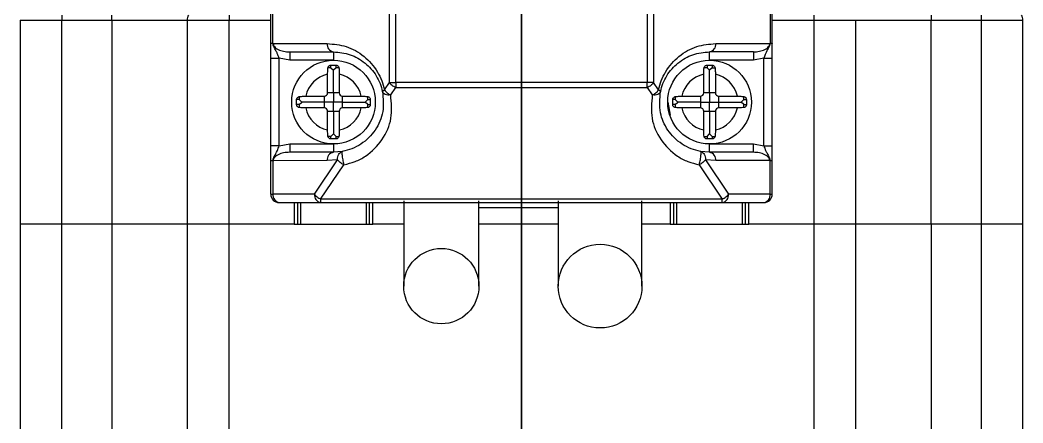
# Model space of a CAD drawing. Header units: millimetres. Extents: x 0 to 279, y 0 to 216.
# Drawn here: x 162.23 to 172.23, y 140.64 to 144.65 of the extents above; entities that cross this region are included whole.
import ezdxf

# ---------------------------------------------------------------- set-up
doc = ezdxf.new("R2010")
doc.units = ezdxf.units.MM
doc.linetypes.add('PHANTOM', pattern=[12.7, 6.35, -1.27, 1.27, -1.27, 1.27, -1.27])

msp = doc.modelspace()

# ---------------------------------------------------------------- linework, layer by layer
at = {"color": 7, "linetype": 'PHANTOM', "lineweight": 35}
msp.add_line((167.235, 159.148), (167.235, 86.867), dxfattribs=at)
at = {"color": 7, "linetype": 'Continuous', "lineweight": 25}
for p, q in [((165.918, 144.027), (165.918, 147.282)), ((165.98, 144.027), (165.98, 147.282)), ((168.489, 147.282), (168.489, 144.027)), ((168.551, 147.282), (168.551, 144.027)), ((164.735, 144.417), (164.735, 145.916)), ((164.756, 144.42), (164.756, 145.913)), ((169.713, 145.913), (169.713, 144.42)), ((169.735, 144.417), (169.735, 145.916)), ((162.235, 144.65), (162.235, 142.616)), ((162.235, 144.65), (162.651, 144.65)), ((162.651, 144.7), (162.651, 144.65)), ((162.651, 142.616), (162.651, 144.65)), ((162.651, 144.65), (163.151, 144.65)), ((163.151, 144.65), (163.151, 144.7)), ((163.151, 144.65), (163.901, 144.65)), ((163.151, 144.65), (163.151, 142.616)), ((163.901, 144.65), (163.901, 142.616)), ((163.901, 144.65), (164.318, 144.65)), ((164.318, 144.7), (164.318, 144.65)), ((164.318, 142.616), (164.318, 144.65)), ((170.151, 144.7), (170.151, 144.65)), ((170.151, 144.65), (170.151, 142.616)), ((170.151, 144.65), (170.568, 144.65)), ((170.568, 142.616), (170.568, 144.65)), ((170.568, 144.65), (171.318, 144.65)), ((171.318, 144.7), (171.318, 144.65)), ((171.318, 142.616), (171.318, 144.65)), ((171.318, 144.65), (171.818, 144.65)), ((171.818, 144.7), (171.818, 144.65)), ((171.818, 144.65), (171.818, 142.616)), ((171.818, 144.65), (172.235, 144.65)), ((172.235, 142.616), (172.235, 144.65)), ((164.758, 144.419), (164.759, 144.416)), ((164.759, 144.416), (165.298, 144.416)), ((169.171, 144.416), (169.711, 144.417)), ((164.923, 144.333), (165.36, 144.333)), ((164.923, 144.333), (164.923, 144.25)), ((165.36, 144.333), (165.36, 144.25)), ((169.547, 144.333), (169.11, 144.333)), ((169.11, 144.25), (169.11, 144.333)), ((169.547, 144.333), (169.547, 144.25)), ((164.735, 144.269), (164.818, 144.269)), ((164.735, 143.397), (164.735, 144.269)), ((164.923, 144.25), (164.818, 144.269)), ((164.818, 143.397), (164.818, 144.269)), ((165.36, 144.25), (164.923, 144.25)), ((165.335, 144.2), (165.36, 144.201)), ((165.335, 144.175), (165.335, 144.2)), ((165.36, 144.201), (165.385, 144.2)), ((165.385, 144.175), (165.385, 144.2)), ((169.085, 144.2), (169.11, 144.201)), ((169.085, 144.2), (169.085, 144.175)), ((169.547, 144.25), (169.11, 144.25)), ((169.11, 144.201), (169.135, 144.2)), ((169.135, 144.2), (169.135, 144.175)), ((169.651, 144.269), (169.547, 144.25)), ((169.651, 144.269), (169.735, 144.269)), ((169.651, 143.397), (169.651, 144.269)), ((169.735, 143.397), (169.735, 144.269)), ((165.301, 143.925), (165.301, 144.11)), ((165.335, 144.175), (165.305, 144.175)), ((165.335, 144.175), (165.36, 144.15)), ((165.385, 144.175), (165.36, 144.15)), ((165.36, 143.925), (165.36, 144.15)), ((165.414, 144.175), (165.385, 144.175)), ((165.418, 144.11), (165.418, 143.925)), ((169.051, 143.925), (169.051, 144.11)), ((169.085, 144.175), (169.055, 144.175)), ((169.11, 144.15), (169.085, 144.175)), ((169.135, 144.175), (169.11, 144.15)), ((169.11, 143.925), (169.11, 144.15)), ((169.135, 144.175), (169.164, 144.175)), ((169.168, 144.11), (169.168, 143.925)), ((165.869, 143.954), (165.918, 144.027)), ((165.918, 144.027), (165.98, 144.027)), ((165.98, 144.027), (165.98, 143.978)), ((168.489, 144.027), (165.98, 144.027)), ((168.489, 143.978), (168.489, 144.027)), ((168.551, 144.027), (168.489, 144.027)), ((168.601, 143.954), (168.551, 144.027)), ((165.36, 143.925), (165.301, 143.925)), ((165.418, 143.925), (165.36, 143.925)), ((165.93, 143.904), (165.98, 143.978)), ((165.98, 143.978), (168.489, 143.978)), ((168.489, 143.978), (168.539, 143.904)), ((169.11, 143.925), (169.051, 143.925)), ((169.168, 143.925), (169.11, 143.925)), ((164.992, 143.808), (164.992, 143.858)), ((165.018, 143.858), (164.992, 143.858)), ((165.018, 143.808), (164.992, 143.808)), ((165.018, 143.888), (165.018, 143.858)), ((165.018, 143.858), (165.043, 143.833)), ((165.018, 143.808), (165.043, 143.833)), ((165.018, 143.808), (165.018, 143.779)), ((165.268, 143.833), (165.043, 143.833)), ((165.082, 143.891), (165.268, 143.891)), ((165.268, 143.891), (165.268, 143.833)), ((165.268, 143.833), (165.268, 143.775)), ((165.451, 143.891), (165.637, 143.891)), ((165.451, 143.833), (165.451, 143.891)), ((165.451, 143.833), (165.676, 143.833)), ((165.451, 143.775), (165.451, 143.833)), ((165.701, 143.858), (165.676, 143.833)), ((165.701, 143.808), (165.676, 143.833)), ((165.701, 143.858), (165.701, 143.888)), ((165.701, 143.858), (165.727, 143.858)), ((165.701, 143.779), (165.701, 143.808)), ((165.701, 143.808), (165.727, 143.808)), ((165.727, 143.858), (165.727, 143.808)), ((168.742, 143.808), (168.742, 143.858)), ((168.768, 143.858), (168.742, 143.858)), ((168.768, 143.808), (168.742, 143.808)), ((168.768, 143.888), (168.768, 143.858)), ((168.768, 143.858), (168.793, 143.833)), ((168.768, 143.808), (168.793, 143.833)), ((168.768, 143.808), (168.768, 143.779)), ((169.018, 143.833), (168.793, 143.833)), ((168.832, 143.891), (169.018, 143.891)), ((169.018, 143.891), (169.018, 143.833)), ((169.018, 143.833), (169.018, 143.775)), ((169.201, 143.891), (169.387, 143.891)), ((169.201, 143.833), (169.201, 143.891)), ((169.201, 143.833), (169.426, 143.833)), ((169.201, 143.775), (169.201, 143.833)), ((169.451, 143.858), (169.426, 143.833)), ((169.451, 143.808), (169.426, 143.833)), ((169.451, 143.858), (169.451, 143.888)), ((169.451, 143.858), (169.477, 143.858)), ((169.451, 143.779), (169.451, 143.808)), ((169.451, 143.808), (169.477, 143.808)), ((169.477, 143.858), (169.477, 143.808)), ((165.268, 143.775), (165.082, 143.775)), ((165.301, 143.556), (165.301, 143.741)), ((165.301, 143.741), (165.36, 143.741)), ((165.36, 143.741), (165.36, 143.516)), ((165.36, 143.741), (165.418, 143.741)), ((165.418, 143.741), (165.418, 143.556)), ((165.637, 143.775), (165.451, 143.775)), ((169.018, 143.775), (168.832, 143.775)), ((169.051, 143.556), (169.051, 143.741)), ((169.051, 143.741), (169.11, 143.741)), ((169.11, 143.741), (169.11, 143.516)), ((169.11, 143.741), (169.168, 143.741)), ((169.168, 143.741), (169.168, 143.556)), ((169.387, 143.775), (169.201, 143.775)), ((165.335, 143.491), (165.36, 143.516)), ((165.36, 143.516), (165.385, 143.491)), ((169.085, 143.491), (169.11, 143.516)), ((169.135, 143.491), (169.11, 143.516)), ((164.818, 143.397), (164.923, 143.416)), ((164.923, 143.416), (164.923, 143.333)), ((164.923, 143.416), (165.36, 143.416)), ((165.335, 143.491), (165.305, 143.491)), ((165.335, 143.466), (165.335, 143.491)), ((165.36, 143.466), (165.335, 143.466)), ((165.385, 143.466), (165.36, 143.466)), ((165.36, 143.416), (165.36, 143.333)), ((165.385, 143.491), (165.414, 143.491)), ((165.385, 143.466), (165.385, 143.491)), ((169.055, 143.491), (169.085, 143.491)), ((169.085, 143.491), (169.085, 143.466)), ((169.11, 143.466), (169.085, 143.466)), ((169.135, 143.466), (169.11, 143.466)), ((169.11, 143.416), (169.547, 143.416)), ((169.11, 143.333), (169.11, 143.416)), ((169.135, 143.491), (169.164, 143.491)), ((169.135, 143.491), (169.135, 143.466)), ((169.547, 143.333), (169.547, 143.416)), ((169.547, 143.416), (169.651, 143.397)), ((164.818, 143.397), (164.735, 143.397)), ((165.36, 143.333), (164.923, 143.333)), ((165.448, 143.341), (165.36, 143.333)), ((169.11, 143.333), (169.021, 143.341)), ((169.547, 143.333), (169.11, 143.333)), ((169.651, 143.397), (169.735, 143.397)), ((164.735, 142.916), (164.735, 143.249)), ((164.756, 143.246), (164.756, 142.916)), ((165.298, 143.25), (164.758, 143.249)), ((165.17, 142.916), (165.401, 143.259)), ((165.232, 142.867), (165.463, 143.209)), ((165.401, 143.259), (165.298, 143.25)), ((169.007, 143.209), (169.237, 142.867)), ((169.068, 143.259), (169.299, 142.916)), ((169.171, 143.25), (169.068, 143.259)), ((169.71, 143.25), (169.171, 143.25)), ((169.711, 143.247), (169.71, 143.25)), ((169.713, 142.916), (169.713, 143.246)), ((169.735, 142.916), (169.735, 143.249)), ((164.735, 142.916), (164.756, 142.916)), ((165.17, 142.916), (164.756, 142.916)), ((169.713, 142.916), (169.299, 142.916)), ((169.713, 142.916), (169.735, 142.916)), ((164.818, 142.833), (165.232, 142.833)), ((165.001, 142.833), (165.001, 142.616)), ((169.237, 142.867), (165.232, 142.867)), ((165.232, 142.867), (165.232, 142.833)), ((165.232, 142.833), (169.237, 142.833)), ((165.718, 142.616), (165.718, 142.833)), ((166.06, 142.85), (166.06, 142)), ((166.81, 142), (166.81, 142.85)), ((167.601, 142.85), (167.601, 142)), ((168.435, 142), (168.435, 142.85)), ((168.751, 142.833), (168.751, 142.616)), ((169.237, 142.833), (169.237, 142.867)), ((169.237, 142.833), (169.651, 142.833)), ((169.468, 142.616), (169.468, 142.833)), ((166.81, 142.783), (167.601, 142.783)), ((162.235, 142.616), (162.235, 132.366)), ((162.651, 142.616), (162.235, 142.616)), ((162.651, 132.366), (162.651, 142.616)), ((163.151, 142.616), (162.651, 142.616)), ((163.151, 142.616), (163.151, 132.366)), ((163.901, 142.616), (163.151, 142.616)), ((163.901, 142.616), (163.901, 132.366)), ((164.318, 142.616), (163.901, 142.616)), ((164.318, 132.366), (164.318, 142.616)), ((164.968, 142.616), (164.318, 142.616)), ((164.968, 142.616), (165.001, 142.616)), ((165.001, 142.616), (165.035, 142.616)), ((165.035, 142.616), (165.685, 142.616)), ((165.685, 142.616), (165.718, 142.616)), ((165.718, 142.616), (165.751, 142.616)), ((166.06, 142.616), (165.751, 142.616)), ((167.601, 142.616), (166.81, 142.616)), ((168.718, 142.616), (168.435, 142.616)), ((168.718, 142.616), (168.751, 142.616)), ((168.751, 142.616), (168.785, 142.616)), ((168.785, 142.616), (169.435, 142.616)), ((169.435, 142.616), (169.468, 142.616)), ((169.468, 142.616), (169.501, 142.616)), ((170.151, 142.616), (169.501, 142.616)), ((170.151, 142.616), (170.151, 132.366)), ((170.568, 142.616), (170.151, 142.616)), ((170.568, 132.366), (170.568, 142.616)), ((171.318, 142.616), (170.568, 142.616)), ((171.318, 142.616), (171.318, 132.366)), ((171.818, 142.616), (171.318, 142.616)), ((171.818, 142.616), (171.818, 132.366)), ((172.235, 142.616), (171.818, 142.616)), ((172.235, 132.366), (172.235, 142.616))]:
    msp.add_line(p, q, dxfattribs=at)
at = {"color": 8, "linetype": 'Continuous', "lineweight": 25}
for p, q in [((164.318, 144.65), (164.735, 144.65)), ((169.735, 144.65), (170.151, 144.65)), ((168.693, 143.833), (168.718, 143.702)), ((164.968, 142.833), (164.968, 142.616)), ((165.035, 142.616), (165.035, 142.833)), ((165.685, 142.833), (165.685, 142.616)), ((165.751, 142.616), (165.751, 142.833)), ((168.718, 142.833), (168.718, 142.616)), ((168.785, 142.616), (168.785, 142.833)), ((169.435, 142.833), (169.435, 142.616)), ((169.501, 142.616), (169.501, 142.833))]:
    msp.add_line(p, q, dxfattribs=at)
at = {"color": 7, "linetype": 'Continuous', "lineweight": 25}
for centre, radius in [((165.36, 143.833), 0.417), ((169.11, 143.833), 0.417), ((168.018, 142), 0.417), ((166.435, 142), 0.375)]:
    msp.add_circle(centre, radius, dxfattribs=at)
for centre, radius, start, end in [((164.001, 144.65), 0.1, 150, 180), ((172.135, 144.65), 0.1, 0, 30), ((165.372, 144.407), 0.075, 172.8059, 260.27), ((169.097, 144.407), 0.075, 279.73, 7.1941), ((165.36, 143.833), 0.283, 101.8812, 168.1188), ((165.36, 143.833), 0.283, 11.8812, 78.1188), ((169.11, 143.833), 0.283, 101.8812, 168.1188), ((169.11, 143.833), 0.283, 11.8812, 78.1188), ((165.268, 143.925), 0.0333, 270, 0), ((165.451, 143.925), 0.0333, 180, 270), ((169.018, 143.925), 0.0333, 270, 0), ((169.201, 143.925), 0.0333, 180, 270), ((165.36, 143.833), 0.283, 191.8812, 258.1188), ((165.268, 143.741), 0.0333, 0, 90), ((165.36, 143.833), 0.283, 281.8812, 348.1188), ((165.451, 143.741), 0.0333, 90, 180), ((169.11, 143.833), 0.283, 191.8812, 258.1188), ((169.018, 143.741), 0.0333, 0, 90), ((169.11, 143.833), 0.283, 281.8812, 348.1188), ((169.201, 143.741), 0.0333, 90, 180), ((165.372, 143.259), 0.075, 99.73, 187.1941), ((169.097, 143.259), 0.075, 352.8059, 80.27), ((164.818, 142.916), 0.0833, 180, 270), ((164.831, 142.907), 0.075, 172.8059, 260.27), ((165.245, 142.907), 0.075, 172.8059, 260.27), ((169.224, 142.907), 0.075, 279.73, 7.1941), ((169.639, 142.907), 0.075, 279.73, 7.1941), ((169.651, 142.916), 0.0833, 270, 0)]:
    msp.add_arc(centre, radius, start, end, dxfattribs=at)
for points, knots in [([(164.735, 144.417), (164.735, 144.418), (164.736, 144.419), (164.744, 144.419), (164.752, 144.42), (164.756, 144.42)], [0, 0, 0, 0, 0.388333, 0.666405, 1, 1, 1, 1]), ([(164.735, 144.269), (164.735, 144.295), (164.735, 144.335), (164.735, 144.373), (164.735, 144.39), (164.735, 144.399), (164.735, 144.408), (164.735, 144.414), (164.735, 144.416), (164.735, 144.417), (164.735, 144.417)], [0, 0, 0, 0, 0.497705, 0.748642, 0.791452, 0.874487, 0.958919, 0.984618, 0.993517, 1, 1, 1, 1]), ([(164.758, 144.419), (164.758, 144.419), (164.757, 144.42), (164.756, 144.42), (164.756, 144.42)], [0, 0, 0, 0, 0.502367, 1, 1, 1, 1]), ([(164.818, 144.269), (164.812, 144.285), (164.803, 144.311), (164.788, 144.341), (164.777, 144.36), (164.77, 144.374), (164.765, 144.385), (164.761, 144.394), (164.758, 144.405), (164.758, 144.413), (164.758, 144.419)], [0, 0, 0, 0, 0.3078491, 0.5021482, 0.631496, 0.7234605, 0.7928729, 0.8490441, 0.8952914, 1, 1, 1, 1]), ([(164.759, 144.416), (164.76, 144.411), (164.761, 144.4), (164.771, 144.384), (164.786, 144.369), (164.817, 144.351), (164.863, 144.336), (164.902, 144.334), (164.923, 144.333)], [0, 0, 0, 0, 0.076549, 0.162094, 0.266711, 0.394253, 0.691287, 1, 1, 1, 1]), ([(165.298, 144.416), (165.361, 144.41), (165.488, 144.399), (165.663, 144.303), (165.78, 144.173), (165.843, 144.05), (165.86, 143.985), (165.869, 143.954)], [0, 0, 0, 0, 0.276487, 0.552324, 0.797194, 0.901534, 1, 1, 1, 1]), ([(168.601, 143.954), (168.609, 143.985), (168.626, 144.05), (168.689, 144.173), (168.806, 144.303), (168.981, 144.399), (169.108, 144.41), (169.171, 144.416)], [0, 0, 0, 0, 0.098391, 0.202803, 0.447674, 0.723512, 1, 1, 1, 1]), ([(169.547, 144.333), (169.567, 144.334), (169.606, 144.336), (169.653, 144.351), (169.683, 144.369), (169.698, 144.384), (169.708, 144.4), (169.71, 144.412), (169.711, 144.417)], [0, 0, 0, 0, 0.3070117, 0.6024089, 0.7292037, 0.8331214, 0.9167704, 1, 1, 1, 1]), ([(169.711, 144.417), (169.711, 144.417), (169.711, 144.417), (169.711, 144.417), (169.711, 144.409), (169.705, 144.382), (169.676, 144.337), (169.661, 144.294), (169.651, 144.269)], [0, 0, 0, 0, 0.000191, 0.001603, 0.00547, 0.148389, 0.494864, 1, 1, 1, 1]), ([(169.713, 144.42), (169.713, 144.42), (169.712, 144.42), (169.712, 144.419), (169.711, 144.418), (169.711, 144.417)], [0, 0, 0, 0, 0.185127, 0.404513, 1, 1, 1, 1]), ([(169.713, 144.42), (169.717, 144.42), (169.723, 144.42), (169.727, 144.419), (169.732, 144.419), (169.734, 144.418), (169.735, 144.417)], [0, 0, 0, 0, 0.336896, 0.44067, 0.501077, 1, 1, 1, 1]), ([(169.735, 144.269), (169.735, 144.295), (169.735, 144.335), (169.735, 144.373), (169.735, 144.39), (169.735, 144.399), (169.735, 144.407), (169.735, 144.413), (169.735, 144.416), (169.735, 144.417), (169.735, 144.417)], [0, 0, 0, 0, 0.497533, 0.748611, 0.790788, 0.874531, 0.943152, 0.97848, 0.99084, 1, 1, 1, 1]), ([(165.36, 144.333), (165.416, 144.328), (165.524, 144.317), (165.671, 144.236), (165.771, 144.128), (165.826, 144.022), (165.841, 143.964), (165.849, 143.936)], [0, 0, 0, 0, 0.291341, 0.562522, 0.798996, 0.904544, 1, 1, 1, 1]), ([(168.62, 143.936), (168.628, 143.964), (168.643, 144.022), (168.698, 144.128), (168.798, 144.236), (168.945, 144.317), (169.053, 144.328), (169.11, 144.333)], [0, 0, 0, 0, 0.095454, 0.201003, 0.437478, 0.708659, 1, 1, 1, 1]), ([(165.305, 144.175), (165.306, 144.178), (165.308, 144.185), (165.314, 144.193), (165.323, 144.199), (165.33, 144.2), (165.334, 144.2), (165.335, 144.2)], [0, 0, 0, 0, 0.263984, 0.534644, 0.746417, 0.959329, 1, 1, 1, 1]), ([(165.385, 144.2), (165.387, 144.2), (165.393, 144.2), (165.401, 144.196), (165.407, 144.19), (165.412, 144.183), (165.413, 144.177), (165.414, 144.175)], [0, 0, 0, 0, 0.183605, 0.366771, 0.567123, 0.802224, 1, 1, 1, 1]), ([(169.055, 144.175), (169.056, 144.178), (169.058, 144.185), (169.064, 144.193), (169.073, 144.199), (169.08, 144.2), (169.084, 144.2), (169.085, 144.2)], [0, 0, 0, 0, 0.263985, 0.534644, 0.746417, 0.959329, 1, 1, 1, 1]), ([(169.135, 144.2), (169.137, 144.2), (169.143, 144.2), (169.151, 144.196), (169.157, 144.19), (169.162, 144.183), (169.163, 144.177), (169.164, 144.175)], [0, 0, 0, 0, 0.183605, 0.366771, 0.567122, 0.802223, 1, 1, 1, 1]), ([(165.301, 144.11), (165.302, 144.126), (165.302, 144.148), (165.304, 144.169), (165.305, 144.175)], [0, 0, 0, 0, 0.690741, 1, 1, 1, 1]), ([(165.414, 144.175), (165.415, 144.16), (165.418, 144.14), (165.418, 144.117), (165.418, 144.11)], [0, 0, 0, 0, 0.690808, 1, 1, 1, 1]), ([(169.051, 144.11), (169.052, 144.126), (169.052, 144.148), (169.054, 144.169), (169.055, 144.175)], [0, 0, 0, 0, 0.690741, 1, 1, 1, 1]), ([(169.164, 144.175), (169.165, 144.16), (169.168, 144.14), (169.168, 144.117), (169.168, 144.11)], [0, 0, 0, 0, 0.690808, 1, 1, 1, 1]), ([(165.36, 143.925), (165.36, 143.922), (165.36, 143.915), (165.36, 143.9), (165.36, 143.865), (165.36, 143.848), (165.36, 143.833)], [0, 0, 0, 0, 0.050391, 0.115865, 0.277967, 1, 1, 1, 1]), ([(165.849, 143.936), (165.855, 143.87), (165.867, 143.739), (165.79, 143.554), (165.669, 143.431), (165.547, 143.365), (165.48, 143.349), (165.448, 143.341)], [0, 0, 0, 0, 0.2738387, 0.5389573, 0.7811788, 0.894548, 1, 1, 1, 1]), ([(165.463, 143.209), (165.501, 143.218), (165.578, 143.237), (165.72, 143.313), (165.86, 143.456), (165.952, 143.673), (165.937, 143.826), (165.93, 143.904)], [0, 0, 0, 0, 0.11076, 0.225432, 0.469001, 0.730959, 1, 1, 1, 1]), ([(165.93, 143.904), (165.921, 143.903), (165.901, 143.902), (165.875, 143.908), (165.855, 143.92), (165.851, 143.931), (165.849, 143.936)], [0, 0, 0, 0, 0.241637, 0.5, 0.758363, 1, 1, 1, 1]), ([(168.539, 143.904), (168.532, 143.826), (168.517, 143.673), (168.609, 143.456), (168.749, 143.313), (168.891, 143.237), (168.968, 143.218), (169.007, 143.209)], [0, 0, 0, 0, 0.269041, 0.530999, 0.774568, 0.88924, 1, 1, 1, 1]), ([(168.62, 143.936), (168.618, 143.931), (168.614, 143.92), (168.595, 143.908), (168.568, 143.902), (168.549, 143.903), (168.539, 143.904)], [0, 0, 0, 0, 0.241635, 0.499996, 0.753534, 1, 1, 1, 1]), ([(168.62, 143.936), (168.62, 143.939), (168.619, 143.942), (168.612, 143.948), (168.604, 143.952), (168.601, 143.954)], [0, 0, 0, 0, 0.418065, 0.688727, 1, 1, 1, 1]), ([(169.021, 143.341), (168.989, 143.349), (168.922, 143.365), (168.8, 143.431), (168.682, 143.551), (168.603, 143.735), (168.614, 143.866), (168.62, 143.936)], [0, 0, 0, 0, 0.10545, 0.218824, 0.461048, 0.710983, 1, 1, 1, 1]), ([(169.11, 143.925), (169.11, 143.922), (169.11, 143.915), (169.11, 143.9), (169.11, 143.865), (169.11, 143.848), (169.11, 143.833)], [0, 0, 0, 0, 0.050391, 0.115865, 0.277967, 1, 1, 1, 1]), ([(164.992, 143.858), (164.992, 143.861), (164.993, 143.866), (164.997, 143.874), (165.002, 143.881), (165.01, 143.886), (165.015, 143.887), (165.018, 143.888)], [0, 0, 0, 0, 0.183605, 0.366771, 0.567122, 0.802223, 1, 1, 1, 1]), ([(165.018, 143.779), (165.014, 143.779), (165.007, 143.781), (164.999, 143.788), (164.994, 143.797), (164.992, 143.804), (164.992, 143.807), (164.992, 143.808)], [0, 0, 0, 0, 0.263984, 0.534644, 0.746416, 0.959329, 1, 1, 1, 1]), ([(165.018, 143.888), (165.032, 143.889), (165.053, 143.891), (165.075, 143.891), (165.082, 143.891)], [0, 0, 0, 0, 0.6908084, 1, 1, 1, 1]), ([(165.36, 143.833), (165.353, 143.833), (165.341, 143.833), (165.324, 143.833), (165.308, 143.833), (165.295, 143.833), (165.282, 143.833), (165.274, 143.833), (165.269, 143.833), (165.268, 143.833)], [0, 0, 0, 0, 0.332424, 0.55554, 0.707087, 0.861818, 0.923986, 0.97468, 1, 1, 1, 1]), ([(165.451, 143.833), (165.448, 143.833), (165.441, 143.833), (165.427, 143.833), (165.392, 143.833), (165.374, 143.833), (165.36, 143.833)], [0, 0, 0, 0, 0.050391, 0.115865, 0.277967, 1, 1, 1, 1]), ([(165.36, 143.741), (165.36, 143.745), (165.36, 143.752), (165.36, 143.766), (165.36, 143.801), (165.36, 143.819), (165.36, 143.833)], [0, 0, 0, 0, 0.050391, 0.115865, 0.277967, 1, 1, 1, 1]), ([(165.637, 143.891), (165.652, 143.891), (165.675, 143.891), (165.695, 143.888), (165.701, 143.888)], [0, 0, 0, 0, 0.690742, 1, 1, 1, 1]), ([(165.701, 143.888), (165.705, 143.887), (165.712, 143.885), (165.72, 143.878), (165.725, 143.87), (165.727, 143.863), (165.727, 143.859), (165.727, 143.858)], [0, 0, 0, 0, 0.263984, 0.534644, 0.746416, 0.959329, 1, 1, 1, 1]), ([(165.727, 143.808), (165.727, 143.805), (165.726, 143.8), (165.723, 143.792), (165.717, 143.785), (165.71, 143.78), (165.704, 143.779), (165.701, 143.779)], [0, 0, 0, 0, 0.183605, 0.366771, 0.567123, 0.802224, 1, 1, 1, 1]), ([(168.742, 143.858), (168.742, 143.861), (168.743, 143.866), (168.747, 143.874), (168.752, 143.881), (168.76, 143.886), (168.765, 143.887), (168.768, 143.888)], [0, 0, 0, 0, 0.183605, 0.366771, 0.567122, 0.802224, 1, 1, 1, 1]), ([(168.768, 143.779), (168.764, 143.779), (168.757, 143.781), (168.749, 143.788), (168.744, 143.797), (168.742, 143.804), (168.742, 143.807), (168.742, 143.808)], [0, 0, 0, 0, 0.263984, 0.534644, 0.746416, 0.959329, 1, 1, 1, 1]), ([(168.768, 143.888), (168.782, 143.889), (168.803, 143.891), (168.825, 143.891), (168.832, 143.891)], [0, 0, 0, 0, 0.6908082, 1, 1, 1, 1]), ([(169.018, 143.833), (169.021, 143.833), (169.028, 143.833), (169.043, 143.833), (169.077, 143.833), (169.095, 143.833), (169.11, 143.833)], [0, 0, 0, 0, 0.050391, 0.115865, 0.277967, 1, 1, 1, 1]), ([(169.11, 143.741), (169.11, 143.745), (169.11, 143.752), (169.11, 143.766), (169.11, 143.801), (169.11, 143.819), (169.11, 143.833)], [0, 0, 0, 0, 0.050391, 0.115865, 0.277967, 1, 1, 1, 1]), ([(169.11, 143.833), (169.117, 143.833), (169.128, 143.833), (169.146, 143.833), (169.161, 143.833), (169.174, 143.833), (169.187, 143.833), (169.195, 143.833), (169.2, 143.833), (169.201, 143.833)], [0, 0, 0, 0, 0.332424, 0.55554, 0.707087, 0.861818, 0.923986, 0.97468, 1, 1, 1, 1]), ([(169.387, 143.891), (169.402, 143.891), (169.425, 143.891), (169.445, 143.888), (169.451, 143.888)], [0, 0, 0, 0, 0.690742, 1, 1, 1, 1]), ([(169.451, 143.888), (169.455, 143.887), (169.462, 143.885), (169.47, 143.878), (169.475, 143.87), (169.477, 143.863), (169.477, 143.859), (169.477, 143.858)], [0, 0, 0, 0, 0.263984, 0.534644, 0.746416, 0.959329, 1, 1, 1, 1]), ([(169.477, 143.808), (169.477, 143.805), (169.476, 143.8), (169.473, 143.792), (169.467, 143.785), (169.46, 143.78), (169.454, 143.779), (169.451, 143.779)], [0, 0, 0, 0, 0.1836047, 0.3667712, 0.5671223, 0.8022232, 1, 1, 1, 1]), ([(165.082, 143.775), (165.067, 143.775), (165.044, 143.776), (165.024, 143.778), (165.018, 143.779)], [0, 0, 0, 0, 0.6907415, 1, 1, 1, 1]), ([(165.701, 143.779), (165.687, 143.777), (165.666, 143.775), (165.644, 143.775), (165.637, 143.775)], [0, 0, 0, 0, 0.6908082, 1, 1, 1, 1]), ([(168.832, 143.775), (168.817, 143.775), (168.794, 143.776), (168.774, 143.778), (168.768, 143.779)], [0, 0, 0, 0, 0.690742, 1, 1, 1, 1]), ([(169.451, 143.779), (169.437, 143.777), (169.416, 143.775), (169.394, 143.775), (169.387, 143.775)], [0, 0, 0, 0, 0.6908084, 1, 1, 1, 1]), ([(165.305, 143.491), (165.304, 143.506), (165.302, 143.527), (165.301, 143.549), (165.301, 143.556)], [0, 0, 0, 0, 0.690808, 1, 1, 1, 1]), ([(165.418, 143.556), (165.418, 143.54), (165.417, 143.518), (165.415, 143.498), (165.414, 143.491)], [0, 0, 0, 0, 0.690741, 1, 1, 1, 1]), ([(169.055, 143.491), (169.054, 143.506), (169.052, 143.527), (169.051, 143.549), (169.051, 143.556)], [0, 0, 0, 0, 0.690808, 1, 1, 1, 1]), ([(169.168, 143.556), (169.168, 143.54), (169.167, 143.518), (169.165, 143.498), (169.164, 143.491)], [0, 0, 0, 0, 0.690741, 1, 1, 1, 1]), ([(165.335, 143.466), (165.332, 143.466), (165.326, 143.466), (165.318, 143.47), (165.312, 143.476), (165.307, 143.483), (165.306, 143.489), (165.305, 143.491)], [0, 0, 0, 0, 0.183605, 0.366771, 0.567122, 0.802223, 1, 1, 1, 1]), ([(165.414, 143.491), (165.413, 143.488), (165.411, 143.481), (165.405, 143.473), (165.396, 143.468), (165.389, 143.466), (165.385, 143.466), (165.385, 143.466)], [0, 0, 0, 0, 0.263985, 0.534644, 0.746417, 0.959329, 1, 1, 1, 1]), ([(169.085, 143.466), (169.082, 143.466), (169.076, 143.466), (169.068, 143.47), (169.062, 143.476), (169.057, 143.483), (169.056, 143.489), (169.055, 143.491)], [0, 0, 0, 0, 0.183605, 0.366771, 0.567122, 0.802224, 1, 1, 1, 1]), ([(169.164, 143.491), (169.163, 143.488), (169.161, 143.481), (169.155, 143.473), (169.146, 143.468), (169.139, 143.466), (169.135, 143.466), (169.135, 143.466)], [0, 0, 0, 0, 0.263984, 0.534644, 0.746417, 0.959329, 1, 1, 1, 1]), ([(164.735, 143.249), (164.735, 143.249), (164.735, 143.251), (164.735, 143.258), (164.735, 143.267), (164.735, 143.288), (164.735, 143.329), (164.735, 143.371), (164.735, 143.397)], [0, 0, 0, 0, 0.006443, 0.040921, 0.125461, 0.209052, 0.502207, 1, 1, 1, 1]), ([(164.758, 143.249), (164.758, 143.252), (164.758, 143.258), (164.76, 143.269), (164.763, 143.278), (164.767, 143.285), (164.768, 143.288), (164.769, 143.29), (164.769, 143.291), (164.769, 143.291), (164.769, 143.291), (164.769, 143.291), (164.779, 143.311), (164.8, 143.344), (164.812, 143.381), (164.818, 143.397)], [0, 0, 0, 0, 0.062859, 0.104545, 0.201841, 0.236114, 0.253582, 0.26286, 0.267594, 0.26819, 0.268488, 0.268536, 0.269158, 0.689477, 1, 1, 1, 1]), ([(164.923, 143.333), (164.902, 143.332), (164.863, 143.33), (164.817, 143.315), (164.786, 143.297), (164.771, 143.282), (164.761, 143.266), (164.759, 143.255), (164.758, 143.249)], [0, 0, 0, 0, 0.307013, 0.602411, 0.729207, 0.833292, 0.916688, 1, 1, 1, 1]), ([(165.401, 143.259), (165.401, 143.269), (165.401, 143.288), (165.411, 143.315), (165.427, 143.334), (165.441, 143.339), (165.448, 143.341)], [0, 0, 0, 0, 0.241726, 0.5, 0.758274, 1, 1, 1, 1]), ([(165.448, 143.341), (165.447, 143.34), (165.445, 143.339), (165.444, 143.33), (165.444, 143.316), (165.446, 143.295), (165.449, 143.271), (165.454, 143.247), (165.458, 143.226), (165.461, 143.214), (165.463, 143.209)], [0, 0, 0, 0, 0.108311, 0.229755, 0.361858, 0.500017, 0.638175, 0.770279, 0.90198, 1, 1, 1, 1]), ([(169.007, 143.209), (169.008, 143.214), (169.011, 143.226), (169.016, 143.247), (169.02, 143.271), (169.023, 143.295), (169.025, 143.316), (169.025, 143.33), (169.024, 143.339), (169.022, 143.34), (169.021, 143.341)], [0, 0, 0, 0, 0.101719, 0.229733, 0.361835, 0.499991, 0.638147, 0.770249, 0.891691, 1, 1, 1, 1]), ([(169.021, 143.341), (169.028, 143.339), (169.042, 143.334), (169.058, 143.315), (169.068, 143.288), (169.068, 143.269), (169.068, 143.259)], [0, 0, 0, 0, 0.2417263, 0.5, 0.7582737, 1, 1, 1, 1]), ([(169.71, 143.25), (169.709, 143.255), (169.708, 143.266), (169.698, 143.282), (169.683, 143.297), (169.653, 143.315), (169.606, 143.33), (169.567, 143.332), (169.547, 143.333)], [0, 0, 0, 0, 0.076549, 0.162094, 0.266711, 0.394253, 0.691287, 1, 1, 1, 1]), ([(169.651, 143.397), (169.657, 143.381), (169.666, 143.355), (169.681, 143.326), (169.692, 143.306), (169.699, 143.292), (169.704, 143.281), (169.708, 143.273), (169.711, 143.262), (169.711, 143.253), (169.711, 143.247)], [0, 0, 0, 0, 0.307849, 0.502148, 0.631496, 0.72346, 0.792873, 0.849044, 0.895291, 1, 1, 1, 1]), ([(169.735, 143.249), (169.735, 143.249), (169.735, 143.256), (169.735, 143.265), (169.735, 143.276), (169.735, 143.293), (169.735, 143.33), (169.735, 143.371), (169.735, 143.397)], [0, 0, 0, 0, 0.009208, 0.125258, 0.210042, 0.236054, 0.502128, 1, 1, 1, 1]), ([(164.756, 143.246), (164.752, 143.246), (164.744, 143.247), (164.736, 143.247), (164.735, 143.248), (164.735, 143.249)], [0, 0, 0, 0, 0.3337, 0.611807, 1, 1, 1, 1]), ([(164.758, 143.249), (164.758, 143.248), (164.758, 143.247), (164.757, 143.246), (164.756, 143.246), (164.756, 143.246)], [0, 0, 0, 0, 0.59278, 0.813426, 1, 1, 1, 1]), ([(169.713, 143.246), (169.713, 143.246), (169.712, 143.246), (169.712, 143.247), (169.711, 143.247)], [0, 0, 0, 0, 0.49836, 1, 1, 1, 1]), ([(169.735, 143.249), (169.734, 143.248), (169.733, 143.247), (169.725, 143.247), (169.717, 143.246), (169.713, 143.246)], [0, 0, 0, 0, 0.3881299, 0.6662524, 1, 1, 1, 1])]:
    msp.add_open_spline(points, degree=3, knots=knots, dxfattribs=at)
for points in [[(165.98, 143.978), (165.974, 143.981), (165.961, 143.986), (165.944, 143.999), (165.929, 144.013), (165.922, 144.022), (165.918, 144.027)], [(168.551, 144.027), (168.547, 144.022), (168.54, 144.013), (168.525, 143.999), (168.508, 143.986), (168.495, 143.981), (168.489, 143.978)], [(165.849, 143.936), (165.849, 143.939), (165.85, 143.944), (165.862, 143.951), (165.869, 143.954)], [(165.869, 143.954), (165.872, 143.949), (165.88, 143.939), (165.895, 143.925), (165.912, 143.913), (165.924, 143.907), (165.93, 143.904)], [(168.539, 143.904), (168.545, 143.907), (168.557, 143.913), (168.574, 143.925), (168.59, 143.939), (168.597, 143.949), (168.601, 143.954)], [(165.463, 143.209), (165.456, 143.212), (165.444, 143.218), (165.427, 143.23), (165.412, 143.244), (165.404, 143.254), (165.401, 143.259)], [(169.068, 143.259), (169.065, 143.254), (169.057, 143.244), (169.042, 143.23), (169.025, 143.218), (169.013, 143.212), (169.007, 143.209)], [(165.17, 142.916), (165.174, 142.911), (165.181, 142.902), (165.196, 142.888), (165.214, 142.876), (165.226, 142.87), (165.232, 142.867)], [(169.237, 142.867), (169.243, 142.87), (169.256, 142.876), (169.273, 142.888), (169.288, 142.902), (169.295, 142.911), (169.299, 142.916)]]:
    msp.add_open_spline(points, degree=3, dxfattribs=at)

doc.saveas('drawing.dxf')
